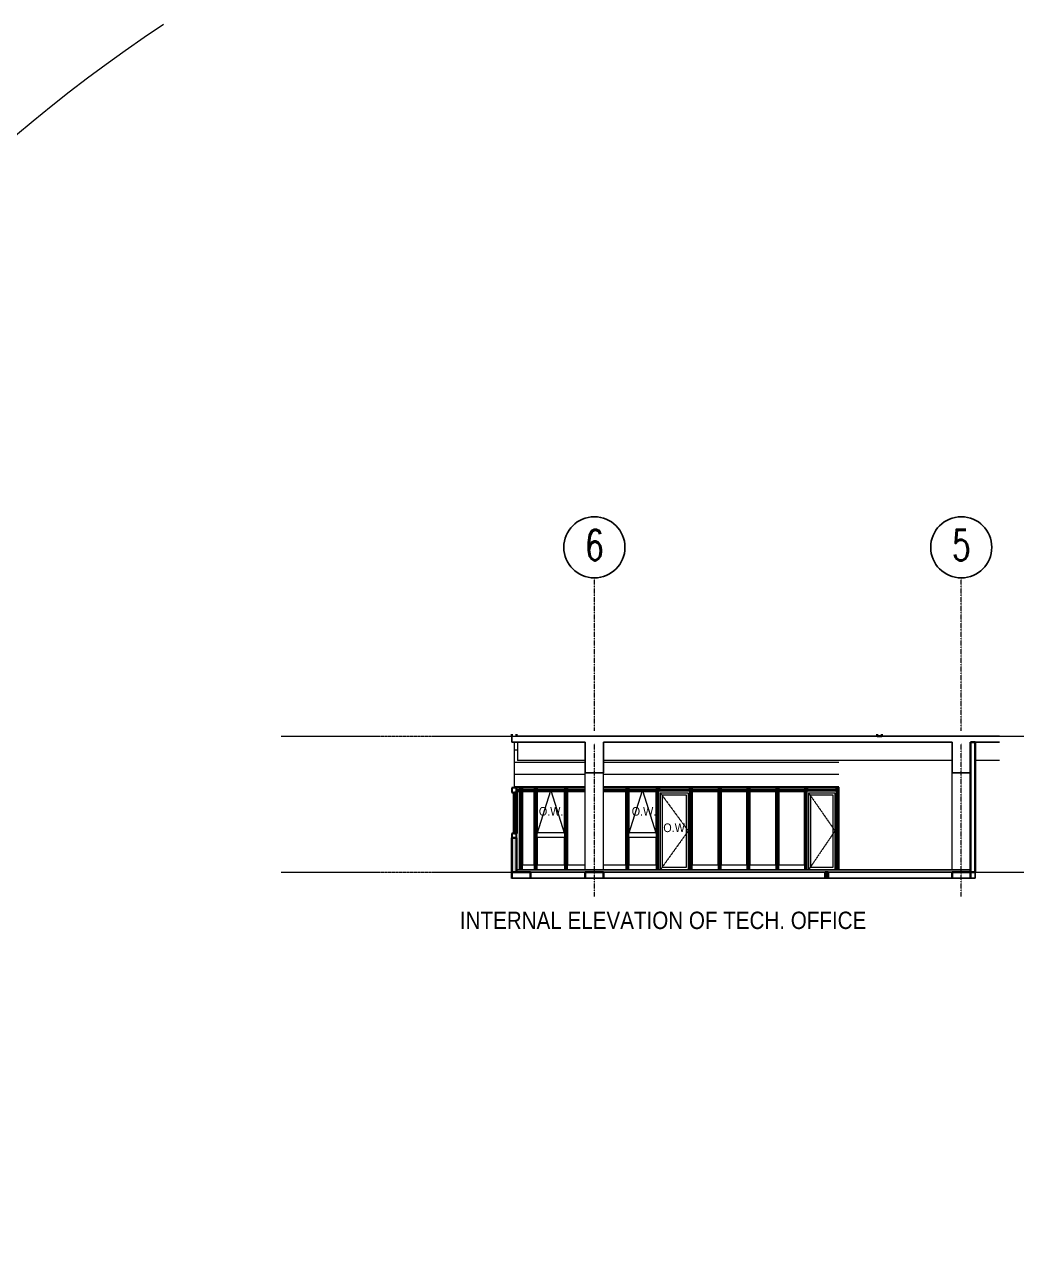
# Model space of a CAD drawing. Header units: millimetres. Extents: x 12827 to 178996, y -27589 to 73652.
# Drawn here: x 123499 to 155938, y -1150 to 39170 of the extents above; entities that cross this region are included whole.
import ezdxf

# ---------------------------------------------------------------- set-up
doc = ezdxf.new("R2010")
doc.units = ezdxf.units.MM
for name, pattern in [('Center', [40, 10, -5, 20, -5]), ('Grid Line__1_200_', [10.5, 6, -1.5, 1.5, -1.5]), ('Hidden', [7.14375, 4.7625, -2.38125])]:
    doc.linetypes.add(name, pattern=pattern)
for name, color, linetype, lineweight in [('A-ANNO-NOTE', 131, 'Continuous', 25), ('A-DETL', 90, 'Continuous', 9), ('A-FLOR', 192, 'Continuous', 9), ('A-FLOR-LEVL', 51, 'Continuous', 9), ('A-GLAZ-CURT', 52, 'Continuous', 20), ('A-GLAZ-CURT-HDLN', 51, 'Hidden', 20), ('A-GLAZ-CWMG', 51, 'Continuous', 20), ('A-WALL', 113, 'Continuous', 20), ('A-WALL-PATT', 111, 'Continuous', 20), ('G-ANNO-TEXT', 231, 'Continuous', 5), ('S-BEAM', 12, 'Continuous', 20), ('S-COLS', 52, 'Continuous', 20), ('S-GRID', 1, 'Continuous', 5), ('S-GRID-IDEN', 1, 'Continuous', 25)]:
    doc.layers.add(name, color=color, linetype=linetype, lineweight=lineweight)
doc.styles.add('RomanS', font='romans__.ttf', dxfattribs={"width": 0.7, "height": 1003.164557})
doc.styles.add('Swis721 BT_1', font='swiss.ttf', dxfattribs={"width": 0.89, "height": 283.821263})
doc.styles.add('Swis721 BT_2', font='swiss.ttf', dxfattribs={"width": 0.85, "height": 567.642527})

# ---------------------------------------------------------------- blocks, each defined once
blk = doc.blocks.new('System Panel - _DLN__12_12mm laminated clear glass-18442147-Section 44')
at = {"layer": 'A-GLAZ-CURT'}
for p, q in [((37884, 14075), (37794, 14075)), ((37794, 14075), (37794, 14060)), ((37884, 12665), (37884, 14075)), ((37794, 12710), (37794, 12665)), ((37794, 12665), (37794, 11525)), ((37884, 11525), (37884, 12665))]:
    blk.add_line(p, q, dxfattribs=at)
blk = doc.blocks.new('Rectangular Mullion - DLN_FRAME 2-18442152-Section 44')
at = {"layer": 'A-GLAZ-CWMG'}
for p, q in [((47314, 14175), (47314, 14225)), ((47314, 14160), (47314, 14175)), ((47314, 14175), (48239, 14175)), ((47314, 14140), (47314, 14160)), ((47314, 14160), (48239, 14160)), ((47314, 14125), (47314, 14140)), ((48239, 14140), (47314, 14140)), ((47314, 14095), (47314, 14125)), ((47314, 14125), (48239, 14125)), ((48239, 14225), (48239, 14175)), ((48239, 14175), (48239, 14160)), ((48239, 14160), (48239, 14140)), ((48239, 14140), (48239, 14125)), ((48239, 14125), (48239, 14095))]:
    blk.add_line(p, q, dxfattribs=at)
blk = doc.blocks.new('Rectangular Mullion - DLN_FRAME-18393997-Section 44')
at = {"layer": 'A-GLAZ-CWMG'}
for p, q in [((48264, 12665), (48264, 11525)), ((48279, 11525), (48279, 12665)), ((48299, 12665), (48299, 11525)), ((48314, 12665), (48314, 11525))]:
    blk.add_line(p, q, dxfattribs=at)
blk = doc.blocks.new('System Panel - _DLN__12_12mm laminated clear glass-18442162-Section 44')
at = {"layer": 'A-GLAZ-CURT'}
for p, q in [((41464, 12598), (41464, 11675)), ((42364, 11675), (42364, 12598))]:
    blk.add_line(p, q, dxfattribs=at)
blk = doc.blocks.new('Curtain Wall Door 1 - Curtain Wall Door 1-18442149-Section 44')
at = {"layer": 'A-GLAZ-CURT'}
for p, q in [((43459, 14095), (42444, 14095)), ((42444, 11525), (42444, 14095)), ((42494, 14045), (42494, 11525)), ((42494, 14045), (43409, 14045)), ((42564, 11600), (42564, 13975)), ((42564, 13975), (43339, 13975)), ((43339, 13975), (43339, 11600)), ((43409, 14045), (43409, 11525)), ((43459, 11525), (43459, 14095)), ((43339, 11600), (42564, 11600))]:
    blk.add_line(p, q, dxfattribs=at)
at = {"layer": 'A-GLAZ-CURT-HDLN'}
for p, q in [((42494, 14045), (43409, 12800)), ((43409, 12800), (42494, 11525))]:
    blk.add_line(p, q, dxfattribs=at)
blk = doc.blocks.new('System Panel - _DLN__12_12mm laminated clear glass-18442151-Section 44')
at = {"layer": 'A-GLAZ-CURT'}
for p, q in [((44383, 14075), (43539, 14075)), ((43539, 14075), (43539, 12665)), ((44383, 12665), (44383, 14075)), ((43539, 12665), (43539, 11675)), ((44383, 11675), (44383, 12665))]:
    blk.add_line(p, q, dxfattribs=at)
blk = doc.blocks.new('Rectangular Mullion - DLN_FRAME 2-18442139-Section 44')
at = {"layer": 'A-GLAZ-CWMG'}
for p, q in [((40639, 14175), (41364, 14175)), ((40639, 14160), (41364, 14160)), ((41364, 14140), (40639, 14140)), ((40639, 14125), (41364, 14125)), ((41364, 14225), (41364, 14175)), ((41364, 14175), (41364, 14160)), ((41364, 14160), (41364, 14140)), ((41364, 14140), (41364, 14125)), ((41364, 14125), (41364, 14075))]:
    blk.add_line(p, q, dxfattribs=at)
blk = doc.blocks.new('Rectangular Mullion - DLN_FRAME 2-V311-Section 44')
at = {"layer": 'A-GLAZ-CWMG'}
for p, q in [((41464, 14175), (41464, 14225)), ((41464, 14160), (41464, 14175)), ((41464, 14175), (42364, 14175)), ((41464, 14140), (41464, 14160)), ((41464, 14160), (42364, 14160)), ((41464, 14125), (41464, 14140)), ((42364, 14140), (41464, 14140)), ((41464, 14075), (41464, 14125)), ((41464, 14125), (42364, 14125)), ((42364, 14225), (42364, 14175)), ((42364, 14175), (42364, 14160)), ((42364, 14160), (42364, 14140)), ((42364, 14140), (42364, 14125)), ((42364, 14125), (42364, 14075))]:
    blk.add_line(p, q, dxfattribs=at)
blk = doc.blocks.new('Rectangular Mullion - DLN_FRAME 2-18442148-Section 44')
at = {"layer": 'A-GLAZ-CWMG'}
for p, q in [((42464, 14175), (42464, 14225)), ((42464, 14160), (42464, 14175)), ((42464, 14175), (43439, 14175)), ((42464, 14140), (42464, 14160)), ((42464, 14160), (43439, 14160)), ((42464, 14125), (42464, 14140)), ((43439, 14140), (42464, 14140)), ((42464, 14095), (42464, 14125)), ((42464, 14125), (43439, 14125)), ((43439, 14225), (43439, 14175)), ((43439, 14175), (43439, 14160)), ((43439, 14160), (43439, 14140)), ((43439, 14140), (43439, 14125)), ((43439, 14125), (43439, 14095))]:
    blk.add_line(p, q, dxfattribs=at)
blk = doc.blocks.new('Rectangular Mullion - DLN_FRAME 2-18442150-Section 44')
at = {"layer": 'A-GLAZ-CWMG'}
for p, q in [((43539, 14175), (43539, 14225)), ((43539, 14160), (43539, 14175)), ((43539, 14175), (44383, 14175)), ((43539, 14140), (43539, 14160)), ((43539, 14160), (44383, 14160)), ((43539, 14125), (43539, 14140)), ((44383, 14140), (43539, 14140)), ((43539, 14075), (43539, 14125)), ((43539, 14125), (44383, 14125)), ((44383, 14225), (44383, 14175)), ((44383, 14175), (44383, 14160)), ((44383, 14160), (44383, 14140)), ((44383, 14140), (44383, 14125)), ((44383, 14125), (44383, 14075))]:
    blk.add_line(p, q, dxfattribs=at)
blk = doc.blocks.new('Rectangular Mullion - DLN_150 x 150mm _WD_-STUR_ OPENING-18440278-Section 44')
at = {"layer": 'A-GLAZ-CWMG'}
for p, q in [((43539, 11525), (43539, 11675)), ((44383, 11675), (43539, 11675)), ((44383, 11675), (44383, 11525))]:
    blk.add_line(p, q, dxfattribs=at)
blk = doc.blocks.new('Rectangular Mullion - DLN_FRAME-15967582-Section 44')
at = {"layer": 'A-GLAZ-CWMG'}
for p, q in [((42389, 12665), (42389, 11525)), ((42404, 11525), (42404, 12665)), ((42424, 12665), (42424, 11525)), ((42439, 12665), (42439, 11525))]:
    blk.add_line(p, q, dxfattribs=at)
blk = doc.blocks.new('Rectangular Mullion - DLN_FRAME-15967581-Section 44')
at = {"layer": 'A-GLAZ-CWMG'}
for p, q in [((43464, 12665), (43464, 11525)), ((43479, 11525), (43479, 12665)), ((43499, 12665), (43499, 11525)), ((43514, 12665), (43514, 11525))]:
    blk.add_line(p, q, dxfattribs=at)
blk = doc.blocks.new('System Panel - _DLN__12_12mm laminated clear glass-18442143-Section 44')
at = {"layer": 'A-GLAZ-CURT'}
for p, q in [((41364, 14075), (40639, 14075)), ((41364, 12665), (41364, 14075)), ((41364, 11675), (41364, 12665))]:
    blk.add_line(p, q, dxfattribs=at)
blk = doc.blocks.new('System Panel - _DLN__12_12mm laminated clear glass-V312-Section 44')
at = {"layer": 'A-GLAZ-CURT'}
for p, q in [((40039, 14075), (39464, 14075)), ((39464, 14075), (39464, 12665)), ((39464, 12665), (39464, 11675))]:
    blk.add_line(p, q, dxfattribs=at)
blk = doc.blocks.new('Rectangular Mullion - DLN_FRAME 2-18442144-Section 44')
at = {"layer": 'A-GLAZ-CWMG'}
for p, q in [((37984, 14175), (37984, 14225)), ((37984, 14160), (37984, 14175)), ((37984, 14175), (38364, 14175)), ((37984, 14140), (37984, 14160)), ((37984, 14160), (38364, 14160)), ((37984, 14125), (37984, 14140)), ((38364, 14140), (37984, 14140)), ((37984, 14075), (37984, 14125)), ((37984, 14125), (38364, 14125)), ((38364, 14225), (38364, 14175)), ((38364, 14175), (38364, 14160)), ((38364, 14160), (38364, 14140)), ((38364, 14140), (38364, 14125)), ((38364, 14125), (38364, 14075))]:
    blk.add_line(p, q, dxfattribs=at)
blk = doc.blocks.new('Rectangular Mullion - DLN_FRAME 2-V313-Section 44')
at = {"layer": 'A-GLAZ-CWMG'}
for p, q in [((39464, 14175), (39464, 14225)), ((39464, 14160), (39464, 14175)), ((39464, 14175), (40039, 14175)), ((39464, 14140), (39464, 14160)), ((39464, 14160), (40039, 14160)), ((39464, 14125), (39464, 14140)), ((40039, 14140), (39464, 14140)), ((39464, 14075), (39464, 14125)), ((39464, 14125), (40039, 14125))]:
    blk.add_line(p, q, dxfattribs=at)
blk = doc.blocks.new('Rectangular Mullion - DLN_150 x 150mm _WD_-STUR_ OPENING-18440271-Section 44')
at = {"layer": 'A-GLAZ-CWMG'}
for p, q in [((38464, 11525), (38464, 11675)), ((39364, 11675), (38464, 11675)), ((39364, 11675), (39364, 11525))]:
    blk.add_line(p, q, dxfattribs=at)
blk = doc.blocks.new('Rectangular Mullion - DLN_150 x 150mm _WD_-STUR_ OPENING-V314-Section 44')
at = {"layer": 'A-GLAZ-CWMG'}
for p in [(39464, 11525), (40039, 11675)]:
    blk.add_line(p, (39464, 11675), dxfattribs=at)
blk = doc.blocks.new('Rectangular Mullion - DLN_150 x 150mm _WD_-STUR_ OPENING-V315-Section 44')
at = {"layer": 'A-GLAZ-CWMG'}
for q in [(40639, 11675), (41364, 11525)]:
    blk.add_line((41364, 11675), q, dxfattribs=at)
blk = doc.blocks.new('Rectangular Mullion - DLN_150 x 150mm _WD_-STUR_ OPENING-18440640-Section 44')
at = {"layer": 'A-GLAZ-CWMG', "lineweight": 30}
for p, q in [((37639, 14210), (37639, 14060)), ((37789, 14210), (37639, 14210)), ((37789, 14060), (37789, 14210)), ((37639, 14060), (37789, 14060))]:
    blk.add_line(p, q, dxfattribs=at)
blk = doc.blocks.new('Rectangular Mullion - DLN_135 x 150mm _WD_-STUR_ OPENING-18440606-Section 44')
at = {"layer": 'A-GLAZ-CWMG', "lineweight": 30}
for p, q in [((37639, 12710), (37639, 12575)), ((37789, 12710), (37639, 12710)), ((37639, 12575), (37789, 12575)), ((37789, 12575), (37789, 12710))]:
    blk.add_line(p, q, dxfattribs=at)
blk = doc.blocks.new('Rectangular Mullion - DLN_FRAME-18440576-Section 44')
at = {"layer": 'A-GLAZ-CWMG'}
blk.add_line((37684, 14060), (37684, 12710), dxfattribs=at)
at = {"layer": 'A-GLAZ-CWMG', "lineweight": 30}
for p, q in [((37714, 14060), (37699, 14060)), ((37699, 14060), (37699, 12710)), ((37714, 12710), (37714, 14060)), ((37814, 14060), (37741, 14060)), ((37741, 14060), (37741, 12710)), ((37814, 12710), (37814, 14060)), ((37699, 12710), (37714, 12710)), ((37741, 12710), (37814, 12710))]:
    blk.add_line(p, q, dxfattribs=at)
blk = doc.blocks.new('Curtain Wall Door 1 - Curtain Wall Door 1-18442153-Section 44')
at = {"layer": 'A-GLAZ-CURT'}
for p, q in [((48259, 14095), (47294, 14095)), ((47294, 11525), (47294, 14095)), ((47344, 14045), (47344, 11525)), ((47344, 14045), (48209, 14045)), ((47414, 11600), (47414, 13975)), ((47414, 13975), (48139, 13975)), ((48139, 13975), (48139, 11600)), ((48209, 14045), (48209, 11525)), ((48259, 11525), (48259, 14095)), ((48139, 11600), (47414, 11600))]:
    blk.add_line(p, q, dxfattribs=at)
at = {"layer": 'A-GLAZ-CURT-HDLN'}
for p, q in [((47344, 14045), (48209, 12800)), ((48209, 12800), (47344, 11525))]:
    blk.add_line(p, q, dxfattribs=at)
blk = doc.blocks.new('System Panel - _DLN__12_12mm laminated clear glass-18442163-Section 44')
at = {"layer": 'A-GLAZ-CURT'}
for p, q in [((39364, 14075), (38464, 14075)), ((38464, 14075), (38464, 12733)), ((39364, 12733), (39364, 14075))]:
    blk.add_line(p, q, dxfattribs=at)
blk = doc.blocks.new('Rectangular Mullion - DLN_FRAME-16088856-Section 44')
at = {"layer": 'A-GLAZ-CWMG'}
for p, q in [((48239, 14225), (48239, 14175)), ((48239, 14125), (48239, 14095)), ((48264, 14225), (48279, 14225)), ((48264, 14225), (48264, 12665)), ((48279, 14225), (48299, 14225)), ((48279, 12665), (48279, 14225)), ((48299, 14225), (48314, 14225)), ((48299, 14225), (48299, 12665)), ((48314, 14225), (48314, 12665))]:
    blk.add_line(p, q, dxfattribs=at)
blk = doc.blocks.new('Rectangular Mullion - DLN_FRAME-16088757-Section 44')
at = {"layer": 'A-GLAZ-CWMG'}
for p, q in [((38364, 14225), (38364, 14175)), ((38364, 14125), (38364, 14075)), ((38389, 14225), (38404, 14225)), ((38389, 14225), (38389, 12665)), ((38404, 14225), (38424, 14225)), ((38404, 12665), (38404, 14225)), ((38424, 14225), (38439, 14225)), ((38424, 14225), (38424, 12665)), ((38439, 14225), (38439, 12665)), ((38464, 14225), (38464, 14175)), ((38464, 14125), (38464, 14075))]:
    blk.add_line(p, q, dxfattribs=at)
blk = doc.blocks.new('Rectangular Mullion - DLN_FRAME-V316-Section 44')
at = {"layer": 'A-GLAZ-CWMG'}
for p, q in [((42364, 14225), (42364, 14175)), ((42364, 14125), (42364, 14075)), ((42389, 14225), (42404, 14225)), ((42389, 14225), (42389, 12665)), ((42404, 14225), (42424, 14225)), ((42404, 12665), (42404, 14225)), ((42424, 14225), (42439, 14225)), ((42424, 14225), (42424, 12665)), ((42439, 14225), (42439, 12665)), ((42464, 14225), (42464, 14175)), ((42464, 14125), (42464, 14095))]:
    blk.add_line(p, q, dxfattribs=at)
blk = doc.blocks.new('Rectangular Mullion - DLN_FRAME-16088758-Section 44')
at = {"layer": 'A-GLAZ-CWMG'}
for p, q in [((43439, 14225), (43439, 14175)), ((43439, 14125), (43439, 14095)), ((43464, 14225), (43479, 14225)), ((43464, 14225), (43464, 12665)), ((43479, 14225), (43499, 14225)), ((43479, 12665), (43479, 14225)), ((43499, 14225), (43514, 14225)), ((43499, 14225), (43499, 12665)), ((43514, 14225), (43514, 12665)), ((43539, 14225), (43539, 14175)), ((43539, 14125), (43539, 14075))]:
    blk.add_line(p, q, dxfattribs=at)
blk = doc.blocks.new('Rectangular Mullion - DLN_FRAME-V317-Section 44')
at = {"layer": 'A-GLAZ-CWMG'}
for p, q in [((44383, 14225), (44383, 14175)), ((44383, 14125), (44383, 14075)), ((44408, 14225), (44423, 14225)), ((44408, 14225), (44408, 12665)), ((44423, 14225), (44443, 14225)), ((44423, 12665), (44423, 14225)), ((44443, 14225), (44458, 14225)), ((44443, 14225), (44443, 12665)), ((44458, 14225), (44458, 12665)), ((44483, 14225), (44483, 14175)), ((44483, 14125), (44483, 14075))]:
    blk.add_line(p, q, dxfattribs=at)
blk = doc.blocks.new('Rectangular Mullion - DLN_FRAME-V318-Section 44')
at = {"layer": 'A-GLAZ-CWMG'}
for p, q in [((47214, 14225), (47214, 14175)), ((47214, 14125), (47214, 14075)), ((47239, 14225), (47254, 14225)), ((47239, 14225), (47239, 12665)), ((47254, 14225), (47274, 14225)), ((47254, 12665), (47254, 14225)), ((47274, 14225), (47289, 14225)), ((47274, 14225), (47274, 12665)), ((47289, 14225), (47289, 12665)), ((47314, 14225), (47314, 14175)), ((47314, 14125), (47314, 14095))]:
    blk.add_line(p, q, dxfattribs=at)
blk = doc.blocks.new('Rectangular Mullion - DLN_135 x 150mm _WD_-STUR_ OPENING-18442161-Section 44')
at = {"layer": 'A-GLAZ-CWMG'}
for p, q in [((41464, 12598), (41464, 12733)), ((42364, 12733), (41464, 12733)), ((41464, 12598), (42364, 12598)), ((42364, 12733), (42364, 12598))]:
    blk.add_line(p, q, dxfattribs=at)
blk = doc.blocks.new('Structural Framing 2 - Structural Framing 2-14365667-Section 44')
at = {"layer": 'S-BEAM', "lineweight": 35}
for p, q in [((37639, 11450), (37639, 11246)), ((38246, 11450), (37639, 11450)), ((38246, 11246), (38246, 11450)), ((40039, 11450), (40039, 11246)), ((40639, 11450), (40039, 11450)), ((40639, 11246), (40639, 11450)), ((52039, 11450), (52039, 11246)), ((52639, 11450), (52039, 11450)), ((52639, 11246), (52639, 11450))]:
    blk.add_line(p, q, dxfattribs=at)
blk = doc.blocks.new('System Panel - _DLN__12_12mm laminated clear glass-18442145-Section 44')
at = {"layer": 'A-GLAZ-CURT'}
for p, q in [((38364, 14075), (37984, 14075)), ((37984, 14075), (37984, 12665)), ((38364, 12665), (38364, 14075)), ((37984, 12665), (37984, 11675)), ((38364, 11675), (38364, 12665))]:
    blk.add_line(p, q, dxfattribs=at)
blk = doc.blocks.new('Rectangular Mullion - DLN_FRAME 2-18442146-Section 44')
at = {"layer": 'A-GLAZ-CWMG'}
for p, q in [((37794, 14175), (37794, 14225)), ((37794, 14160), (37794, 14175)), ((37794, 14175), (37884, 14175)), ((37794, 14140), (37794, 14160)), ((37794, 14160), (37884, 14160)), ((37794, 14125), (37794, 14140)), ((37884, 14140), (37794, 14140)), ((37794, 14075), (37794, 14125)), ((37794, 14125), (37884, 14125)), ((37884, 14225), (37884, 14175)), ((37884, 14175), (37884, 14160)), ((37884, 14160), (37884, 14140)), ((37884, 14140), (37884, 14125)), ((37884, 14125), (37884, 14075))]:
    blk.add_line(p, q, dxfattribs=at)
blk = doc.blocks.new('Rectangular Mullion - DLN_150 x 150mm _WD_-STUR_ OPENING-18440291-Section 44')
at = {"layer": 'A-GLAZ-CWMG'}
for p, q in [((37984, 11525), (37984, 11675)), ((38364, 11675), (37984, 11675)), ((38364, 11675), (38364, 11525))]:
    blk.add_line(p, q, dxfattribs=at)
blk = doc.blocks.new('Grid - Bubble - 10mm-1724413-Section 44')
at = {"layer": 'A-ANNO-NOTE'}
blk.add_circle((52339, 22075), 1000, dxfattribs=at)

msp = doc.modelspace()

# ---------------------------------------------------------------- hatches: boundary and pattern name
at = {"layer": 'A-WALL-PATT', "lineweight": 9}
h = msp.add_hatch(dxfattribs=at)
h.set_pattern_fill('FP_1974', color=256, style=0, pattern_type=2)
h.set_pattern_definition([(180, (139510.8, 11450), (-5e-14, -400), [])])
h.paths.add_polyline_path([(144200.78294, 14225), (150135.78294, 14225), (150135.78294, 15100), (142435.78294, 15100), (142435.78294, 14225), (144185.78294, 14225)], flags=0)
h.paths.add_polyline_path([(139755.78294, 14225), (141835.78294, 14225), (141835.78294, 15100), (139620.40164, 15100), (139620.40164, 15700), (139510.78295, 15700), (139510.78295, 14225), (139740.78294, 14225)], flags=0)
at = {"layer": 'A-WALL-PATT'}
for points in [[(139585.78295, 11450), (139585.78295, 12575), (139435.78295, 12575), (139435.78295, 11450)], [(149785.78294, 11246.2125), (149785.78294, 11450), (149685.78294, 11450), (149685.78294, 11246.2125)]]:
    msp.add_hatch(color=116, dxfattribs=at).paths.add_polyline_path(points, flags=0)

# ---------------------------------------------------------------- linework, layer by layer
at = {"layer": 'A-DETL'}
for p, q in [((140260.78294, 12702.5), (140710.78294, 14125)), ((140710.78294, 14125), (141160.78294, 12702.5)), ((143260.78294, 12702.5), (143710.78294, 14125)), ((143710.78294, 14125), (144160.78294, 12702.5))]:
    msp.add_line(p, q, dxfattribs=at)
at = {"layer": 'A-FLOR', "lineweight": 25}
for p, q in [((139435.78295, 15900), (139435.78295, 15700)), ((139585.78295, 15958.84871), (139585.78295, 15900)), ((139585.78295, 15900), (151385.78294, 15900)), ((155383.01365, 15900), (139585.783, 15900)), ((151535.78294, 15900), (155383.01365, 15900)), ((139435.78295, 15700), (141835.78294, 15700)), ((141835.78294, 15700), (141835.78294, 14700)), ((142435.78294, 15700), (153835.78294, 15700)), ((142435.78294, 14700), (142435.78294, 15700)), ((153835.78294, 15700), (153835.78294, 14700)), ((154435.78294, 15700), (155383.01365, 15700)), ((154435.78294, 14700), (154435.78294, 15700)), ((141835.78294, 14700), (142435.78294, 14700)), ((153835.78294, 14700), (154435.78294, 14700)), ((154585.78294, 11450), (139435.78295, 11450)), ((139435.78295, 11450), (139435.78295, 11250)), ((154435.78294, 11525), (139585.78295, 11525)), ((139585.78295, 11525), (139585.78295, 11450)), ((154435.78294, 11450), (154435.78294, 11525)), ((154585.78294, 11250), (154585.78294, 11450)), ((139435.78295, 11250), (154585.78294, 11250))]:
    msp.add_line(p, q, dxfattribs=at)
at = {"layer": 'A-FLOR'}
for p, q in [((139620.40164, 15700), (139620.40164, 15100)), ((141835.78294, 15100), (139620.40164, 15100)), ((153835.78294, 15100), (142435.78294, 15100)), ((155383.01365, 15100), (154585.78294, 15100))]:
    msp.add_line(p, q, dxfattribs=at)
msp.add_arc((155209.56161, -2005.51358), 49331.27513, 123.417337106, 179.005883529, dxfattribs=at)
at = {"layer": 'A-FLOR-LEVL', "linetype": 'Center', "lineweight": 5}
for p, q in [((131893.36793, 15900), (160500.99933, 15900)), ((131893.36793, 11450), (160500.99933, 11450))]:
    msp.add_line(p, q, dxfattribs=at)
at = {"layer": 'A-WALL', "lineweight": 35}
for p, q in [((139435.783, 15958.84871), (139435.783, 15900)), ((139585.783, 15900), (139585.783, 15958.84871)), ((151385.78294, 15958.84871), (151385.78294, 15900)), ((151385.78294, 15900), (151535.78294, 15900)), ((151535.78294, 15900), (151535.78294, 15958.84871)), ((154435.78294, 15700), (154435.78294, 11450)), ((154585.78294, 15700), (154435.78294, 15700)), ((154585.78294, 11450), (154585.78294, 15700)), ((139585.78295, 12575), (139435.78295, 12575)), ((139435.78295, 12575), (139435.78295, 11450)), ((139585.78295, 11450), (139585.78295, 12575)), ((139435.78295, 11450), (139585.78295, 11450)), ((149685.78294, 11450), (149685.78294, 11246.2125)), ((149785.78294, 11450), (149685.78294, 11450)), ((149785.78294, 11246.2125), (149785.78294, 11450)), ((154435.78294, 11450), (154585.78294, 11450))]:
    msp.add_line(p, q, dxfattribs=at)
at = {"layer": 'A-WALL'}
for p, q in [((139510.78295, 15700), (139510.78295, 14225)), ((139510.78295, 14225), (139705.78294, 14225)), ((139755.78294, 14225), (140185.78294, 14225)), ((140235.78294, 14225), (141185.78294, 14225)), ((141235.78294, 14225), (141835.78294, 14225)), ((142435.78294, 14225), (143185.78294, 14225)), ((143235.78294, 14225), (144185.78294, 14225)), ((144235.78294, 14225), (145260.78294, 14225)), ((145310.78294, 14225), (146204.53294, 14225)), ((146254.53294, 14225), (147148.28294, 14225)), ((147198.28294, 14225), (148092.03294, 14225)), ((148142.03294, 14225), (149035.78294, 14225)), ((149085.78294, 14225), (150060.78294, 14225)), ((150110.78294, 14225), (150135.78294, 14225)), ((150135.78294, 14225), (150135.78294, 11525)), ((150135.78294, 11250), (150135.78294, 11246.2125))]:
    msp.add_line(p, q, dxfattribs=at)
at = {"layer": 'S-COLS'}
for p, q in [((141835.78294, 11525), (141835.78294, 14700)), ((142435.78294, 11525), (142435.78294, 14700)), ((153835.78294, 11525), (153835.78294, 14700))]:
    msp.add_line(p, q, dxfattribs=at)
at = {"layer": 'S-GRID', "linetype": 'Grid Line__1_200_', "lineweight": 18}
for p, q in [((142135.78294, 16075.48627), (142135.78294, 21075.48627)), ((154135.78294, 16075.48627), (154135.78294, 21075.48627)), ((142135.78294, 10657.71274), (142135.78294, 15657.71274)), ((154135.78294, 10657.71274), (154135.78294, 15657.71274))]:
    msp.add_line(p, q, dxfattribs=at)

# ---------------------------------------------------------------- block references
at = {"layer": 'A-GLAZ-CURT'}
for name, p in [('System Panel - _DLN__12_12mm laminated clear glass-18442147-Section 44', (101796.48998, 0)), ('System Panel - _DLN__12_12mm laminated clear glass-18442145-Section 44', (101796.48998, 0)), ('System Panel - _DLN__12_12mm laminated clear glass-18442163-Section 44', (101796.48998, 0)), ('System Panel - _DLN__12_12mm laminated clear glass-V312-Section 44', (101796.48998, 0)), ('System Panel - _DLN__12_12mm laminated clear glass-18442143-Section 44', (101796.48998, 0)), ('System Panel - _DLN__12_12mm laminated clear glass-18442163-Section 44', (104796.48998, 0)), ('Curtain Wall Door 1 - Curtain Wall Door 1-18442149-Section 44', (101796.48998, 0)), ('System Panel - _DLN__12_12mm laminated clear glass-18442151-Section 44', (101796.48998, 0)), ('System Panel - _DLN__12_12mm laminated clear glass-18442151-Section 44', (102740.23998, 0)), ('System Panel - _DLN__12_12mm laminated clear glass-18442151-Section 44', (103683.98998, 0)), ('System Panel - _DLN__12_12mm laminated clear glass-18442151-Section 44', (104627.73998, 0)), ('Curtain Wall Door 1 - Curtain Wall Door 1-18442153-Section 44', (101796.48998, 0)), ('System Panel - _DLN__12_12mm laminated clear glass-18442162-Section 44', (98796.48998, 0)), ('System Panel - _DLN__12_12mm laminated clear glass-18442162-Section 44', (101796.48998, 0))]:
    msp.add_blockref(name, p, dxfattribs=at)
at = {"layer": 'A-GLAZ-CWMG'}
for name, p in [('Rectangular Mullion - DLN_150 x 150mm _WD_-STUR_ OPENING-18440640-Section 44', (101796.48998, 0)), ('Rectangular Mullion - DLN_FRAME 2-18442146-Section 44', (101796.48998, 0)), ('Rectangular Mullion - DLN_FRAME-V317-Section 44', (95297.73998, 0)), ('Rectangular Mullion - DLN_FRAME 2-18442144-Section 44', (101796.48998, 0)), ('Rectangular Mullion - DLN_FRAME-16088757-Section 44', (101796.48998, 0)), ('Rectangular Mullion - DLN_FRAME 2-V311-Section 44', (98796.48998, 0)), ('Rectangular Mullion - DLN_FRAME-16088757-Section 44', (102796.48998, 0)), ('Rectangular Mullion - DLN_FRAME 2-V313-Section 44', (101796.48998, 0)), ('Rectangular Mullion - DLN_FRAME 2-18442139-Section 44', (101796.48998, 0)), ('Rectangular Mullion - DLN_FRAME-16088757-Section 44', (104796.48998, 0)), ('Rectangular Mullion - DLN_FRAME 2-V311-Section 44', (101796.48998, 0)), ('Rectangular Mullion - DLN_FRAME-V316-Section 44', (101796.48998, 0)), ('Rectangular Mullion - DLN_FRAME 2-18442148-Section 44', (101796.48998, 0)), ('Rectangular Mullion - DLN_FRAME-16088758-Section 44', (101796.48998, 0)), ('Rectangular Mullion - DLN_FRAME 2-18442150-Section 44', (101796.48998, 0)), ('Rectangular Mullion - DLN_FRAME-V317-Section 44', (101796.48998, 0)), ('Rectangular Mullion - DLN_FRAME 2-18442150-Section 44', (102740.23998, 0)), ('Rectangular Mullion - DLN_FRAME-V317-Section 44', (102740.23998, 0)), ('Rectangular Mullion - DLN_FRAME 2-18442150-Section 44', (103683.98998, 0)), ('Rectangular Mullion - DLN_FRAME-V317-Section 44', (103683.98998, 0)), ('Rectangular Mullion - DLN_FRAME 2-18442150-Section 44', (104627.73998, 0)), ('Rectangular Mullion - DLN_FRAME-V318-Section 44', (101796.48998, 0)), ('Rectangular Mullion - DLN_FRAME 2-18442152-Section 44', (101796.48998, 0)), ('Rectangular Mullion - DLN_FRAME-16088856-Section 44', (101796.48998, 0)), ('Rectangular Mullion - DLN_FRAME-18440576-Section 44', (101796.48998, 0)), ('Rectangular Mullion - DLN_135 x 150mm _WD_-STUR_ OPENING-18440606-Section 44', (101796.48998, 0)), ('Rectangular Mullion - DLN_FRAME-15967581-Section 44', (96241.48998, 0)), ('Rectangular Mullion - DLN_FRAME-15967582-Section 44', (97796.48998, 0)), ('Rectangular Mullion - DLN_135 x 150mm _WD_-STUR_ OPENING-18442161-Section 44', (98796.48998, 0)), ('Rectangular Mullion - DLN_FRAME-15967582-Section 44', (98796.48998, 0)), ('Rectangular Mullion - DLN_FRAME-15967582-Section 44', (100796.48998, 0)), ('Rectangular Mullion - DLN_135 x 150mm _WD_-STUR_ OPENING-18442161-Section 44', (101796.48998, 0)), ('Rectangular Mullion - DLN_FRAME-15967582-Section 44', (101796.48998, 0)), ('Rectangular Mullion - DLN_FRAME-15967581-Section 44', (101796.48998, 0)), ('Rectangular Mullion - DLN_FRAME-15967581-Section 44', (102740.23998, 0)), ('Rectangular Mullion - DLN_FRAME-15967581-Section 44', (103683.98998, 0)), ('Rectangular Mullion - DLN_FRAME-15967581-Section 44', (104627.73998, 0)), ('Rectangular Mullion - DLN_FRAME-15967581-Section 44', (105571.48998, 0)), ('Rectangular Mullion - DLN_FRAME-18393997-Section 44', (101796.48998, 0)), ('Rectangular Mullion - DLN_150 x 150mm _WD_-STUR_ OPENING-18440291-Section 44', (101796.48998, 0)), ('Rectangular Mullion - DLN_150 x 150mm _WD_-STUR_ OPENING-18440271-Section 44', (101796.48998, 0)), ('Rectangular Mullion - DLN_150 x 150mm _WD_-STUR_ OPENING-V314-Section 44', (101796.48998, 0)), ('Rectangular Mullion - DLN_150 x 150mm _WD_-STUR_ OPENING-V315-Section 44', (101796.48998, 0)), ('Rectangular Mullion - DLN_150 x 150mm _WD_-STUR_ OPENING-18440271-Section 44', (104796.48998, 0)), ('Rectangular Mullion - DLN_150 x 150mm _WD_-STUR_ OPENING-18440278-Section 44', (101796.48998, 0)), ('Rectangular Mullion - DLN_150 x 150mm _WD_-STUR_ OPENING-18440278-Section 44', (102740.23998, 0)), ('Rectangular Mullion - DLN_150 x 150mm _WD_-STUR_ OPENING-18440278-Section 44', (103683.98998, 0)), ('Rectangular Mullion - DLN_150 x 150mm _WD_-STUR_ OPENING-18440278-Section 44', (104627.73998, 0))]:
    msp.add_blockref(name, p, dxfattribs=at)
at = {"layer": 'S-BEAM'}
msp.add_blockref('Structural Framing 2 - Structural Framing 2-14365667-Section 44', (101796.48998, 0), dxfattribs=at)
at = {"layer": 'S-GRID-IDEN'}
for p in [(89796.48997, 0), (101796.48998, 0)]:
    msp.add_blockref('Grid - Bubble - 10mm-1724413-Section 44', p, dxfattribs=at)

# ---------------------------------------------------------------- texts
at = {"layer": 'G-ANNO-TEXT', "color": 7, "attachment_point": 1, "line_spacing_factor": 1.00667}
for s, insert, char_height, width, style in [('O.W.', (140318.12195, 13580.50802), 283.821263, 932.4, 'Swis721 BT_1'), ('O.W.', (143356.21083, 13580.50802), 283.821263, 932.4, 'Swis721 BT_1'), ('O.W.', (144389.69985, 13043.1999), 283.821263, 932.4, 'Swis721 BT_1'), ('INTERNAL ELEVATION OF TECH. OFFICE', (137736.13209, 10157.85852), 567.642527, 15393.6, 'Swis721 BT_2')]:
    msp.add_mtext(s, dxfattribs=dict(at, insert=insert, char_height=char_height, width=width, style=style))
at = {"layer": 'S-GRID-IDEN', "lineweight": 5, "char_height": 1003.164557, "width": 792, "attachment_point": 2, "line_spacing_factor": 0.964689, "style": 'RomanS'}
for s, insert in [('\\fRomanS|b0|i0|c134|p2|;\\W.7;6', (142138.46849, 22650.3874)), ('\\fRomanS|b0|i0|c134|p2|;\\W.7;5', (154138.46849, 22650.3874))]:
    msp.add_mtext(s, dxfattribs=dict(at, insert=insert))

doc.saveas('drawing.dxf')
